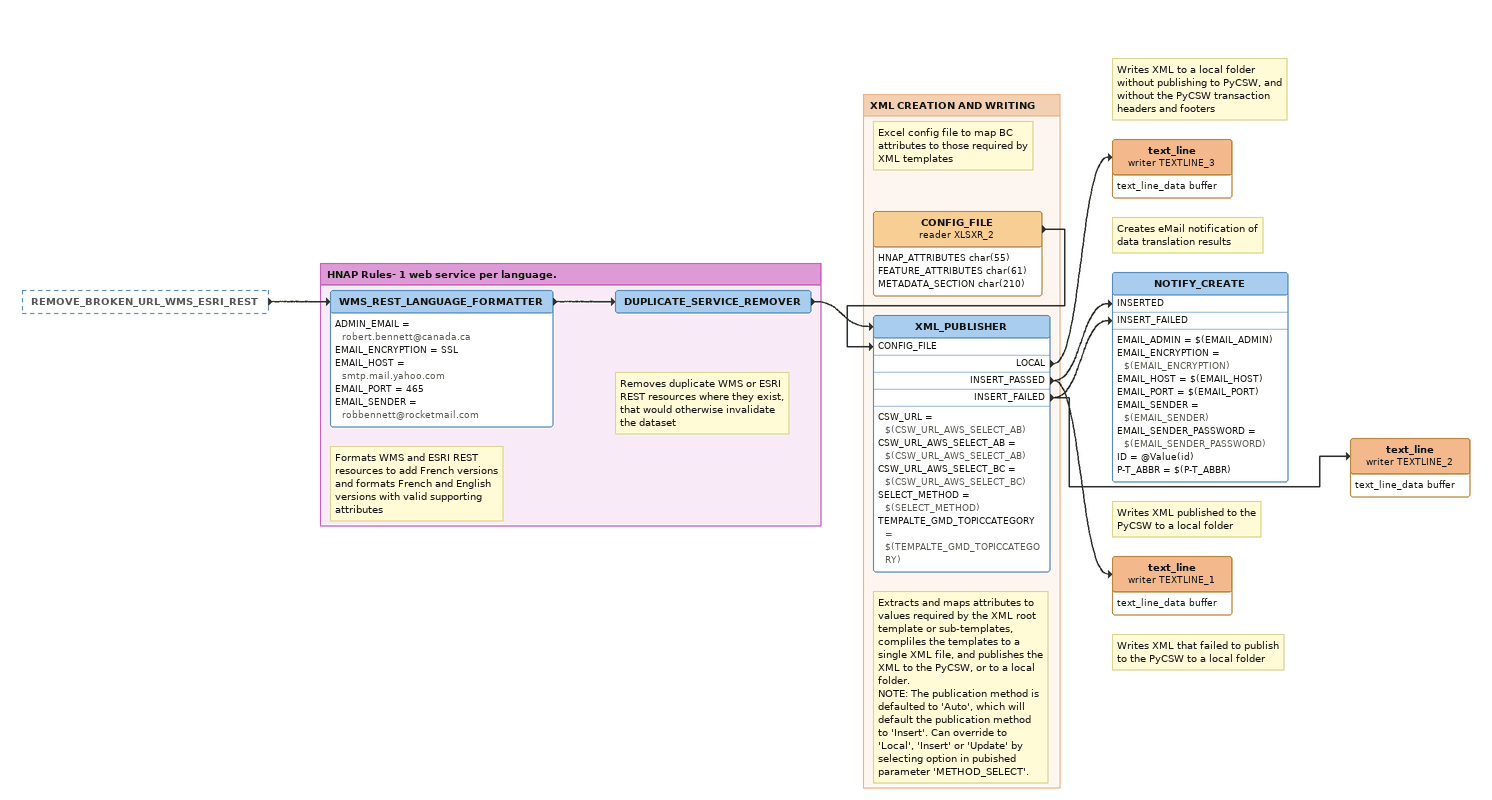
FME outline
REMOVE_BROKEN_URL_WMS_ESRI_REST [outside]
    -> WMS_REST_LANGUAGE_FORMATTER
Note: Writes XML to a local folder without publishing to PyCSW, and without the PyCSW transaction headers and footers
text_line (writer TEXTLINE_3)
    attributes: text_line_data buffer
Note: Creates eMail notification of data translation results
NOTIFY_CREATE
    EMAIL_ADMIN = $(EMAIL_ADMIN)
    EMAIL_ENCRYPTION = $(EMAIL_ENCRYPTION)
    EMAIL_HOST = $(EMAIL_HOST)
    EMAIL_PORT = $(EMAIL_PORT)
    EMAIL_SENDER = $(EMAIL_SENDER)
    EMAIL_SENDER_PASSWORD = $(EMAIL_SENDER_PASSWORD)
    ID = @Value(id)
    P-T_ABBR = $(P-T_ABBR)
Note: Writes XML published to the PyCSW to a local folder
text_line (writer TEXTLINE_1)
    attributes: text_line_data buffer
Note: Writes XML that failed to publish to the PyCSW to a local folder
text_line (writer TEXTLINE_2)
    attributes: text_line_data buffer

Bookmark: HNAP Rules- 1 web service per language.
Note: Formats WMS and ESRI REST resources to add French versions and formats French and English versions with valid supporting attributes
WMS_REST_LANGUAGE_FORMATTER
    ADMIN_EMAIL = robert.bennett@canada.ca
    EMAIL_ENCRYPTION = SSL
    EMAIL_HOST = smtp.mail.yahoo.com
    EMAIL_PORT = 465
    EMAIL_SENDER = robbennett@rocketmail.com
    -> DUPLICATE_SERVICE_REMOVER
Note: Removes duplicate WMS or ESRI REST resources where they exist, that would otherwise invalidate the dataset
DUPLICATE_SERVICE_REMOVER
    -> XML_PUBLISHER

Bookmark: XML CREATION AND WRITING
Note: Excel config file to map BC attributes to those required by XML templates
CONFIG_FILE (reader XLSXR_2)
    attributes: HNAP_ATTRIBUTES char(55), FEATURE_ATTRIBUTES char(61), METADATA_SECTION char(210)
    -> XML_PUBLISHER [CONFIG_FILE]
Note: Extracts and maps attributes to values required by the XML root template or sub-templates, compliles the templates to a single XML file, and publishes the XML to the PyCSW, or to a local folder. / NOTE: The publication method is defaulted to 'Auto', which will default the publication method to 'Insert'. Can override to 'Local', 'Insert' or 'Update' by selecting option in pubished parameter 'METHOD_SELECT'.
XML_PUBLISHER
    CSW_URL = $(CSW_URL_AWS_SELECT_AB)
    CSW_URL_AWS_SELECT_AB = $(CSW_URL_AWS_SELECT_AB)
    CSW_URL_AWS_SELECT_BC = $(CSW_URL_AWS_SELECT_BC)
    SELECT_METHOD = $(SELECT_METHOD)
    TEMPALTE_GMD_TOPICCATEGORY = $(TEMPALTE_GMD_TOPICCATEGORY)
    LOCAL -> text_line (writer TEXTLINE_3)
    INSERT_PASSED -> NOTIFY_CREATE [INSERTED]
    INSERT_PASSED -> text_line (writer TEXTLINE_1)
    INSERT_FAILED -> NOTIFY_CREATE [INSERT_FAILED]
    INSERT_FAILED -> text_line (writer TEXTLINE_2)
